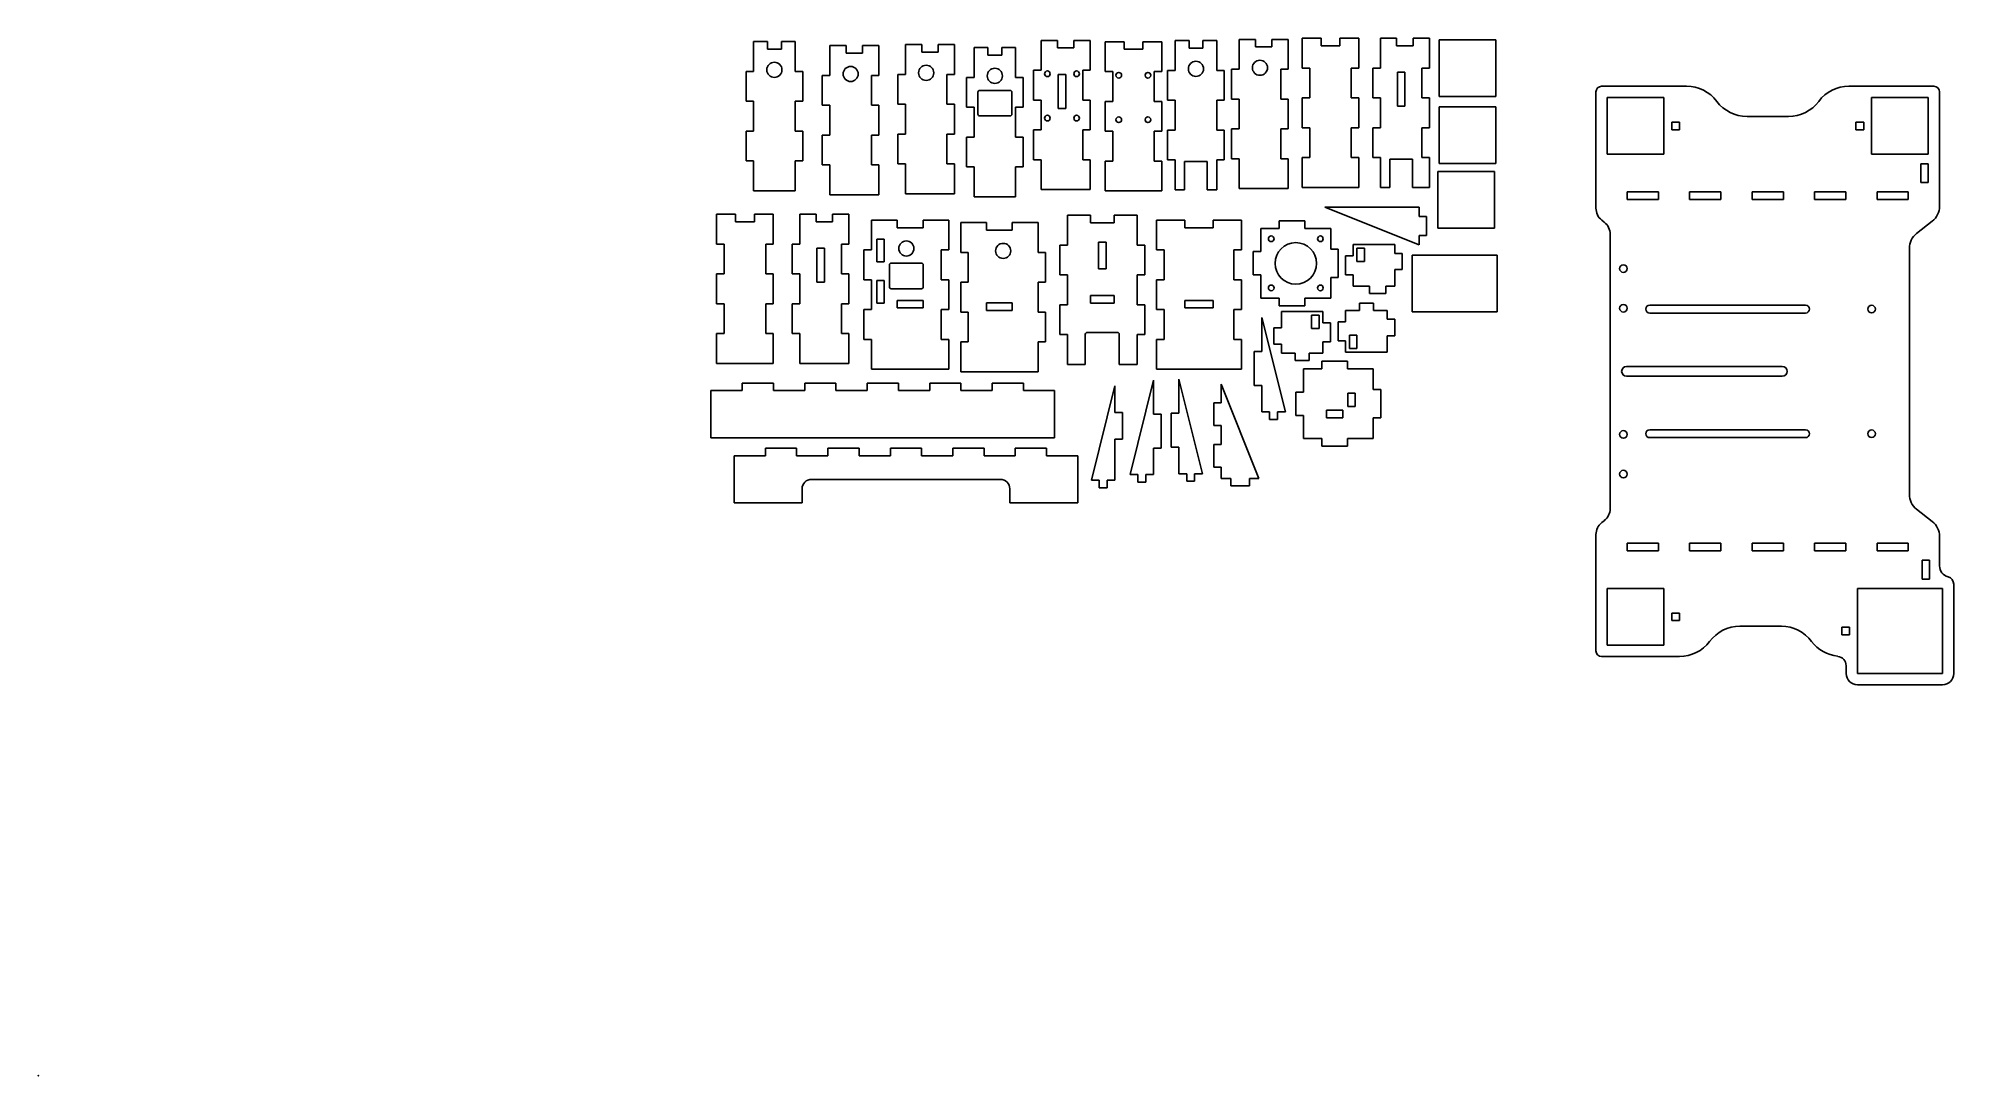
# Model space of a CAD drawing. Header units: centimetres. Extents: x 0 to 101, y 0 to 55.
import ezdxf

# ---------------------------------------------------------------- set-up
doc = ezdxf.new("R2010")
doc.units = ezdxf.units.CM
doc.header["$MEASUREMENT"] = 0
doc.layers.add('plotter v1_VISIBLE', color=7, linetype='Continuous')

msp = doc.modelspace()

# ---------------------------------------------------------------- linework, layer by layer
at = {"layer": 'plotter v1_VISIBLE'}
for p, q in [((53.12, 53.25), (53.12, 54.83)), ((53.12, 54.83), (53.99, 54.83)), ((53.99, 54.83), (53.99, 54.43)), ((54.86, 54.83), (54.86, 54.43)), ((54.86, 54.83), (55.72, 54.83)), ((55.72, 54.83), (55.72, 53.25)), ((60.96, 54.82), (60.22, 54.82)), ((60.22, 54.82), (60.22, 53.24)), ((60.96, 54.82), (60.96, 54.42)), ((62.42, 54.82), (61.69, 54.82)), ((61.69, 54.82), (61.69, 54.42)), ((62.42, 53.24), (62.42, 54.82)), ((63.61, 54.88), (64.47, 54.88)), ((63.61, 53.3), (63.61, 54.88)), ((64.47, 54.88), (64.47, 54.48)), ((65.34, 54.88), (65.34, 54.48)), ((65.34, 54.88), (66.21, 54.88)), ((66.21, 54.88), (66.21, 53.3)), ((66.95, 54.94), (67.95, 54.94)), ((66.95, 54.94), (66.95, 53.36)), ((67.95, 54.94), (67.95, 54.54)), ((68.95, 54.94), (69.95, 54.94)), ((68.95, 54.94), (68.95, 54.54)), ((69.95, 54.94), (69.95, 53.36)), ((71.95, 54.94), (71.09, 54.94)), ((71.09, 54.94), (71.09, 53.36)), ((71.95, 54.94), (71.95, 54.54)), ((72.82, 54.94), (72.82, 54.54)), ((73.69, 54.94), (72.82, 54.94)), ((73.69, 54.94), (73.69, 53.36)), ((74.21, 54.85), (74.21, 51.85)), ((74.21, 54.85), (77.21, 54.85)), ((77.21, 54.85), (77.21, 51.85)), ((38.63, 54.77), (37.89, 54.77)), ((37.89, 54.77), (37.89, 53.19)), ((38.63, 54.77), (38.63, 54.37)), ((39.36, 54.37), (38.63, 54.37)), ((39.36, 54.77), (39.36, 54.37)), ((40.09, 54.77), (39.36, 54.77)), ((40.09, 53.19), (40.09, 54.77)), ((41.93, 52.97), (41.93, 54.55)), ((41.93, 54.55), (42.79, 54.55)), ((42.79, 54.55), (42.79, 54.15)), ((43.66, 54.15), (42.79, 54.15)), ((43.66, 54.55), (44.53, 54.55)), ((43.66, 54.55), (43.66, 54.15)), ((44.53, 54.55), (44.53, 52.97)), ((46.8, 54.61), (45.93, 54.61)), ((45.93, 54.61), (45.93, 53.03)), ((46.8, 54.61), (46.8, 54.21)), ((47.67, 54.21), (46.8, 54.21)), ((47.67, 54.61), (47.67, 54.21)), ((48.53, 54.61), (47.67, 54.61)), ((48.53, 54.61), (48.53, 53.03)), ((49.57, 52.87), (49.57, 54.45)), ((49.57, 54.45), (50.3, 54.45)), ((50.3, 54.45), (50.3, 54.05)), ((51.03, 54.05), (50.3, 54.05)), ((51.03, 54.45), (51.77, 54.45)), ((51.03, 54.45), (51.03, 54.05)), ((51.77, 54.45), (51.77, 52.87)), ((54.86, 54.43), (53.99, 54.43)), ((56.51, 54.76), (56.51, 53.18)), ((57.51, 54.76), (56.51, 54.76)), ((57.51, 54.76), (57.51, 54.36)), ((58.51, 54.36), (57.51, 54.36)), ((59.51, 54.76), (58.51, 54.76)), ((58.51, 54.76), (58.51, 54.36)), ((59.51, 54.76), (59.51, 53.18)), ((61.69, 54.42), (60.96, 54.42)), ((65.34, 54.48), (64.47, 54.48)), ((68.95, 54.54), (67.95, 54.54)), ((72.82, 54.54), (71.95, 54.54)), ((37.49, 53.19), (37.89, 53.19)), ((37.49, 53.19), (37.49, 51.61)), ((40.49, 53.19), (40.09, 53.19)), ((40.49, 53.19), (40.49, 51.61)), ((41.93, 52.97), (41.53, 52.97)), ((41.53, 52.97), (41.53, 51.39)), ((44.13, 51.39), (44.13, 52.97)), ((44.53, 52.97), (44.13, 52.97)), ((45.53, 53.03), (45.93, 53.03)), ((45.53, 53.03), (45.53, 51.45)), ((48.13, 51.45), (48.13, 53.03)), ((48.53, 53.03), (48.13, 53.03)), ((49.57, 52.87), (49.17, 52.87)), ((49.17, 52.87), (49.17, 51.29)), ((51.77, 52.87), (52.17, 52.87)), ((52.17, 52.87), (52.17, 51.29)), ((53.12, 53.25), (52.72, 53.25)), ((52.72, 53.25), (52.72, 51.67)), ((54.02, 53.03), (54.42, 53.03)), ((54.02, 53.03), (54.02, 51.23)), ((54.42, 53.03), (54.42, 51.23)), ((55.32, 51.67), (55.32, 53.25)), ((55.72, 53.25), (55.32, 53.25)), ((56.51, 53.18), (56.91, 53.18)), ((56.91, 53.18), (56.91, 51.6)), ((59.51, 53.18), (59.11, 53.18)), ((59.11, 51.6), (59.11, 53.18)), ((59.82, 53.24), (60.22, 53.24)), ((59.82, 53.24), (59.82, 51.66)), ((62.82, 53.24), (62.42, 53.24)), ((62.82, 53.24), (62.82, 51.66)), ((63.21, 53.3), (63.21, 51.72)), ((63.61, 53.3), (63.21, 53.3)), ((65.81, 51.72), (65.81, 53.3)), ((66.21, 53.3), (65.81, 53.3)), ((66.95, 53.36), (67.35, 53.36)), ((67.35, 53.36), (67.35, 51.78)), ((69.95, 53.36), (69.55, 53.36)), ((69.55, 51.78), (69.55, 53.36)), ((70.69, 53.36), (70.69, 51.78)), ((70.69, 53.36), (71.09, 53.36)), ((71.99, 53.14), (72.39, 53.14)), ((71.99, 53.14), (71.99, 51.34)), ((72.39, 53.14), (72.39, 51.34)), ((73.69, 53.36), (73.29, 53.36)), ((73.29, 51.78), (73.29, 53.36)), ((49.77, 52.08), (49.77, 50.93)), ((51.47, 52.18), (49.87, 52.18)), ((51.57, 52.08), (51.57, 50.93)), ((66.95, 51.78), (66.95, 50.2)), ((66.95, 51.78), (67.35, 51.78)), ((69.95, 51.78), (69.55, 51.78)), ((69.95, 51.78), (69.95, 50.2)), ((70.69, 51.78), (71.09, 51.78)), ((71.09, 51.78), (71.09, 50.2)), ((73.69, 51.78), (73.29, 51.78)), ((73.69, 51.78), (73.69, 50.2)), ((74.21, 51.85), (77.21, 51.85)), ((82.51, 52.1), (82.51, 45.94)), ((82.81, 52.4), (87.31, 52.4)), ((83.11, 51.8), (86.11, 51.8)), ((83.11, 48.8), (83.11, 51.8)), ((86.11, 51.8), (86.11, 48.8)), ((95.91, 52.4), (100.41, 52.4)), ((97.11, 51.8), (100.11, 51.8)), ((97.11, 51.8), (97.11, 48.8)), ((100.11, 51.8), (100.11, 48.8)), ((100.71, 46.04), (100.71, 52.1)), ((37.49, 51.61), (37.89, 51.61)), ((37.89, 51.61), (37.89, 50.03)), ((40.09, 50.03), (40.09, 51.61)), ((40.49, 51.61), (40.09, 51.61)), ((41.93, 51.39), (41.53, 51.39)), ((41.93, 49.81), (41.93, 51.39)), ((44.53, 51.39), (44.13, 51.39)), ((44.53, 51.39), (44.53, 49.81)), ((45.53, 51.45), (45.93, 51.45)), ((45.93, 51.45), (45.93, 49.87)), ((48.53, 51.45), (48.13, 51.45)), ((48.53, 51.45), (48.53, 49.87)), ((49.57, 51.29), (49.17, 51.29)), ((49.57, 49.71), (49.57, 51.29)), ((51.47, 50.83), (49.87, 50.83)), ((51.77, 51.29), (51.77, 49.71)), ((51.77, 51.29), (52.17, 51.29)), ((53.12, 51.67), (52.72, 51.67)), ((53.12, 50.09), (53.12, 51.67)), ((54.02, 51.23), (54.42, 51.23)), ((55.72, 51.67), (55.32, 51.67)), ((55.72, 51.67), (55.72, 50.09)), ((56.51, 51.6), (56.91, 51.6)), ((56.51, 51.6), (56.51, 50.02)), ((59.51, 51.6), (59.11, 51.6)), ((59.51, 51.6), (59.51, 50.02)), ((59.82, 51.66), (60.22, 51.66)), ((60.22, 51.66), (60.22, 50.08)), ((62.42, 50.08), (62.42, 51.66)), ((62.82, 51.66), (62.42, 51.66)), ((63.61, 51.72), (63.21, 51.72)), ((63.61, 50.14), (63.61, 51.72)), ((66.21, 51.72), (65.81, 51.72)), ((66.21, 51.72), (66.21, 50.14)), ((71.99, 51.34), (72.39, 51.34)), ((74.21, 51.31), (74.21, 48.31)), ((74.21, 51.31), (77.21, 51.31)), ((77.21, 51.31), (77.21, 48.31)), ((90.51, 50.8), (92.71, 50.8)), ((37.49, 50.03), (37.89, 50.03)), ((37.49, 50.03), (37.49, 48.45)), ((40.49, 50.03), (40.09, 50.03)), ((40.49, 50.03), (40.49, 48.45)), ((41.93, 49.81), (41.53, 49.81)), ((41.53, 49.81), (41.53, 48.23)), ((44.53, 49.81), (44.13, 49.81)), ((44.13, 48.23), (44.13, 49.81)), ((45.53, 49.87), (45.93, 49.87)), ((45.53, 49.87), (45.53, 48.29)), ((48.53, 49.87), (48.13, 49.87)), ((48.13, 48.29), (48.13, 49.87)), ((52.72, 50.09), (52.72, 48.51)), ((53.12, 50.09), (52.72, 50.09)), ((55.72, 50.09), (55.32, 50.09)), ((55.32, 48.51), (55.32, 50.09)), ((56.51, 50.02), (56.91, 50.02)), ((56.91, 50.02), (56.91, 48.44)), ((59.51, 50.02), (59.11, 50.02)), ((59.11, 48.44), (59.11, 50.02)), ((59.82, 50.08), (60.22, 50.08)), ((59.82, 50.08), (59.82, 48.5)), ((62.82, 50.08), (62.42, 50.08)), ((62.82, 50.08), (62.82, 48.5)), ((63.61, 50.14), (63.21, 50.14)), ((63.21, 50.14), (63.21, 48.56)), ((65.81, 48.56), (65.81, 50.14)), ((66.21, 50.14), (65.81, 50.14)), ((66.95, 50.2), (67.35, 50.2)), ((67.35, 50.2), (67.35, 48.62)), ((69.95, 50.2), (69.55, 50.2)), ((69.55, 48.62), (69.55, 50.2)), ((70.69, 50.2), (71.09, 50.2)), ((70.69, 50.2), (70.69, 48.62)), ((73.29, 48.62), (73.29, 50.2)), ((73.69, 50.2), (73.29, 50.2)), ((86.53, 50.5), (86.53, 50.1)), ((86.94, 50.5), (86.53, 50.5)), ((86.94, 50.1), (86.53, 50.1)), ((86.94, 50.5), (86.94, 50.1)), ((96.69, 50.5), (96.28, 50.5)), ((96.28, 50.5), (96.28, 50.1)), ((96.69, 50.1), (96.28, 50.1)), ((96.69, 50.5), (96.69, 50.1)), ((49.57, 49.71), (49.17, 49.71)), ((49.17, 49.71), (49.17, 48.13)), ((51.77, 49.71), (52.17, 49.71)), ((52.17, 49.71), (52.17, 48.13)), ((83.11, 48.8), (86.11, 48.8)), ((97.11, 48.8), (100.11, 48.8)), ((37.49, 48.45), (37.89, 48.45)), ((37.89, 48.45), (37.89, 46.87)), ((40.49, 48.45), (40.09, 48.45)), ((40.09, 46.87), (40.09, 48.45)), ((41.93, 48.23), (41.53, 48.23)), ((41.93, 46.65), (41.93, 48.23)), ((44.53, 48.23), (44.13, 48.23)), ((44.53, 48.23), (44.53, 46.65)), ((45.53, 48.29), (45.93, 48.29)), ((45.93, 48.29), (45.93, 46.71)), ((48.53, 48.29), (48.13, 48.29)), ((48.53, 48.29), (48.53, 46.71)), ((49.57, 48.13), (49.17, 48.13)), ((49.57, 46.55), (49.57, 48.13)), ((51.77, 48.13), (52.17, 48.13)), ((51.77, 48.13), (51.77, 46.55)), ((53.12, 48.51), (52.72, 48.51)), ((53.12, 46.93), (53.12, 48.51)), ((55.72, 48.51), (55.32, 48.51)), ((55.72, 48.51), (55.72, 46.93)), ((56.51, 48.44), (56.91, 48.44)), ((56.51, 48.44), (56.51, 46.86)), ((59.51, 48.44), (59.11, 48.44)), ((59.51, 48.44), (59.51, 46.86)), ((59.82, 48.5), (60.22, 48.5)), ((60.22, 48.5), (60.22, 46.92)), ((60.72, 48.42), (60.72, 46.92)), ((60.72, 48.42), (61.92, 48.42)), ((61.92, 48.42), (61.92, 46.92)), ((62.82, 48.5), (62.42, 48.5)), ((62.42, 46.92), (62.42, 48.5)), ((63.61, 48.56), (63.21, 48.56)), ((63.61, 46.98), (63.61, 48.56)), ((66.21, 48.56), (65.81, 48.56)), ((66.21, 48.56), (66.21, 46.98)), ((66.95, 48.62), (66.95, 47.04)), ((66.95, 48.62), (67.35, 48.62)), ((69.95, 48.62), (69.55, 48.62)), ((69.95, 48.62), (69.95, 47.04)), ((70.69, 48.62), (71.09, 48.62)), ((71.09, 48.62), (71.09, 47.04)), ((71.59, 48.54), (72.79, 48.54)), ((71.59, 48.54), (71.59, 47.04)), ((72.79, 48.54), (72.79, 47.04)), ((73.69, 48.62), (73.29, 48.62)), ((73.69, 48.62), (73.69, 47.04)), ((74.14, 47.88), (77.14, 47.88)), ((74.14, 47.88), (74.14, 44.88)), ((74.21, 48.31), (77.21, 48.31)), ((77.14, 47.88), (77.14, 44.88)), ((99.71, 48.3), (100.11, 48.3)), ((99.71, 48.3), (99.71, 47.3)), ((100.11, 48.3), (100.11, 47.3)), ((40.09, 46.87), (37.89, 46.87)), ((48.53, 46.71), (45.93, 46.71)), ((53.12, 46.93), (55.72, 46.93)), ((59.51, 46.86), (56.51, 46.86)), ((60.72, 46.92), (60.22, 46.92)), ((62.42, 46.92), (61.92, 46.92)), ((63.61, 46.98), (66.21, 46.98)), ((66.95, 47.04), (69.95, 47.04)), ((71.59, 47.04), (71.09, 47.04)), ((73.69, 47.04), (72.79, 47.04)), ((84.16, 46.4), (84.16, 46.8)), ((84.16, 46.8), (85.82, 46.8)), ((85.82, 46.4), (85.82, 46.8)), ((87.47, 46.8), (89.13, 46.8)), ((87.47, 46.4), (87.47, 46.8)), ((89.13, 46.4), (89.13, 46.8)), ((90.78, 46.8), (92.44, 46.8)), ((90.78, 46.4), (90.78, 46.8)), ((92.44, 46.4), (92.44, 46.8)), ((94.09, 46.8), (95.74, 46.8)), ((94.09, 46.4), (94.09, 46.8)), ((95.74, 46.4), (95.74, 46.8)), ((97.4, 46.8), (99.05, 46.8)), ((97.4, 46.4), (97.4, 46.8)), ((99.05, 46.4), (99.05, 46.8)), ((99.71, 47.3), (100.11, 47.3)), ((41.93, 46.65), (44.53, 46.65)), ((49.57, 46.55), (51.77, 46.55)), ((68.14, 46), (73.14, 46)), ((73.14, 44), (68.14, 46)), ((73.14, 46), (73.14, 45.5)), ((84.16, 46.4), (85.82, 46.4)), ((87.47, 46.4), (89.13, 46.4)), ((90.78, 46.4), (92.44, 46.4)), ((94.09, 46.4), (95.74, 46.4)), ((97.4, 46.4), (99.05, 46.4)), ((35.93, 45.62), (36.93, 45.62)), ((35.93, 45.62), (35.93, 44.04)), ((36.93, 45.62), (36.93, 45.22)), ((37.93, 45.22), (36.93, 45.22)), ((37.93, 45.62), (38.93, 45.62)), ((37.93, 45.62), (37.93, 45.22)), ((38.93, 45.62), (38.93, 44.04)), ((40.34, 45.62), (40.34, 44.04)), ((41.21, 45.62), (40.34, 45.62)), ((41.21, 45.62), (41.21, 45.22)), ((42.07, 45.22), (41.21, 45.22)), ((42.07, 45.62), (42.07, 45.22)), ((42.94, 45.62), (42.07, 45.62)), ((42.94, 45.62), (42.94, 44.04)), ((44.13, 45.31), (44.13, 43.73)), ((45.5, 45.31), (44.13, 45.31)), ((45.5, 45.31), (45.5, 44.91)), ((46.87, 44.91), (45.5, 44.91)), ((48.23, 45.31), (46.87, 45.31)), ((46.87, 45.31), (46.87, 44.91)), ((48.23, 45.31), (48.23, 43.73)), ((48.86, 45.18), (50.22, 45.18)), ((48.86, 45.18), (48.86, 43.6)), ((50.22, 45.18), (50.22, 44.78)), ((51.59, 44.78), (50.22, 44.78)), ((51.59, 45.18), (52.96, 45.18)), ((51.59, 45.18), (51.59, 44.78)), ((52.96, 45.18), (52.96, 43.6)), ((54.51, 45.57), (55.74, 45.57)), ((54.51, 43.99), (54.51, 45.57)), ((55.74, 45.57), (55.74, 45.17)), ((56.98, 45.17), (55.74, 45.17)), ((56.98, 45.57), (56.98, 45.17)), ((56.98, 45.57), (58.21, 45.57)), ((58.21, 45.57), (58.21, 43.99)), ((59.23, 45.31), (59.23, 43.73)), ((60.73, 45.31), (59.23, 45.31)), ((60.73, 45.31), (60.73, 44.91)), ((62.23, 44.91), (60.73, 44.91)), ((62.23, 45.31), (62.23, 44.91)), ((63.73, 45.31), (62.23, 45.31)), ((63.73, 45.31), (63.73, 43.73)), ((64.76, 43.64), (64.76, 44.87)), ((64.76, 44.87), (65.72, 44.87)), ((65.72, 44.87), (65.72, 45.27)), ((67.09, 45.27), (65.72, 45.27)), ((67.09, 44.87), (67.09, 45.27)), ((67.09, 44.87), (68.46, 44.87)), ((68.46, 44.87), (68.46, 43.77)), ((73.54, 45.5), (73.14, 45.5)), ((73.54, 44.5), (73.54, 45.5)), ((74.14, 44.88), (77.14, 44.88)), ((82.95, 45.2), (82.82, 45.31)), ((99.49, 44.6), (100.32, 45.25)), ((35.93, 44.04), (36.33, 44.04)), ((36.33, 44.04), (36.33, 42.46)), ((38.93, 44.04), (38.53, 44.04)), ((38.53, 42.46), (38.53, 44.04)), ((39.94, 44.04), (40.34, 44.04)), ((39.94, 44.04), (39.94, 42.46)), ((41.24, 42.02), (41.24, 43.82)), ((41.64, 43.82), (41.24, 43.82)), ((41.64, 42.02), (41.64, 43.82)), ((42.94, 44.04), (42.54, 44.04)), ((42.54, 42.46), (42.54, 44.04)), ((43.73, 43.73), (44.13, 43.73)), ((43.73, 43.73), (43.73, 42.15)), ((44.41, 44.31), (44.41, 43.11)), ((44.41, 44.31), (44.81, 44.31)), ((44.81, 44.31), (44.81, 43.11)), ((48.23, 43.73), (47.83, 43.73)), ((47.83, 42.15), (47.83, 43.73)), ((54.11, 43.99), (54.11, 42.41)), ((54.51, 43.99), (54.11, 43.99)), ((56.16, 44.15), (56.16, 42.73)), ((56.16, 44.15), (56.56, 44.15)), ((56.56, 44.15), (56.56, 42.73)), ((58.21, 43.99), (58.61, 43.99)), ((58.61, 43.99), (58.61, 42.41)), ((59.23, 43.73), (59.63, 43.73)), ((59.63, 43.73), (59.63, 42.15)), ((63.33, 42.15), (63.33, 43.73)), ((63.73, 43.73), (63.33, 43.73)), ((64.36, 42.41), (64.36, 43.64)), ((64.76, 43.64), (64.36, 43.64)), ((68.46, 43.77), (68.86, 43.77)), ((68.86, 42.27), (68.86, 43.77)), ((71.85, 44.02), (69.65, 44.02)), ((69.65, 44.02), (69.65, 43.42)), ((69.85, 43.12), (69.85, 43.82)), ((69.85, 43.82), (70.25, 43.82)), ((70.25, 43.12), (70.25, 43.82)), ((71.85, 43.55), (71.85, 44.02)), ((73.14, 44.5), (73.14, 44)), ((73.54, 44.5), (73.14, 44.5)), ((83.26, 44.57), (83.26, 30.03)), ((99.11, 30.79), (99.11, 43.81)), ((44.41, 43.11), (44.81, 43.11)), ((45.08, 42.93), (45.08, 41.78)), ((46.78, 43.03), (45.18, 43.03)), ((46.88, 42.93), (46.88, 41.78)), ((48.86, 43.6), (49.26, 43.6)), ((49.26, 43.6), (49.26, 42.02)), ((52.96, 43.6), (53.36, 43.6)), ((53.36, 43.6), (53.36, 42.02)), ((56.16, 42.73), (56.56, 42.73)), ((69.25, 43.42), (69.65, 43.42)), ((69.25, 43.42), (69.25, 42.42)), ((69.85, 43.12), (70.25, 43.12)), ((72.25, 43.55), (71.85, 43.55)), ((72.25, 42.69), (71.85, 42.69)), ((71.85, 41.82), (71.85, 42.69)), ((72.25, 43.55), (72.25, 42.69)), ((72.77, 43.46), (72.77, 40.46)), ((72.77, 43.46), (77.27, 43.46)), ((77.27, 43.46), (77.27, 40.46)), ((35.93, 42.46), (35.93, 40.88)), ((35.93, 42.46), (36.33, 42.46)), ((38.93, 42.46), (38.53, 42.46)), ((38.93, 42.46), (38.93, 40.88)), ((39.94, 42.46), (40.34, 42.46)), ((40.34, 42.46), (40.34, 40.88)), ((41.64, 42.02), (41.24, 42.02)), ((42.94, 42.46), (42.54, 42.46)), ((42.94, 42.46), (42.94, 40.88)), ((43.73, 42.15), (44.13, 42.15)), ((44.13, 42.15), (44.13, 40.57)), ((44.41, 42.11), (44.81, 42.11)), ((44.41, 42.11), (44.41, 40.91)), ((44.81, 42.11), (44.81, 40.91)), ((46.78, 41.68), (45.18, 41.68)), ((48.23, 42.15), (47.83, 42.15)), ((48.23, 42.15), (48.23, 40.57)), ((48.86, 42.02), (48.86, 40.44)), ((48.86, 42.02), (49.26, 42.02)), ((52.96, 42.02), (52.96, 40.44)), ((52.96, 42.02), (53.36, 42.02)), ((54.51, 42.41), (54.11, 42.41)), ((54.51, 40.83), (54.51, 42.41)), ((58.21, 42.41), (58.61, 42.41)), ((58.21, 42.41), (58.21, 40.83)), ((59.23, 42.15), (59.63, 42.15)), ((59.23, 42.15), (59.23, 40.57)), ((63.73, 42.15), (63.33, 42.15)), ((63.73, 42.15), (63.73, 40.57)), ((64.76, 42.41), (64.36, 42.41)), ((64.76, 41.17), (64.76, 42.41)), ((68.46, 42.27), (68.46, 41.17)), ((68.46, 42.27), (68.86, 42.27)), ((69.25, 42.42), (69.65, 42.42)), ((69.65, 42.42), (69.65, 41.82)), ((69.65, 41.82), (70.51, 41.82)), ((70.51, 41.42), (70.51, 41.82)), ((71.38, 41.82), (71.85, 41.82)), ((71.38, 41.42), (71.38, 41.82)), ((35.93, 40.88), (36.33, 40.88)), ((36.33, 40.88), (36.33, 39.3)), ((38.93, 40.88), (38.53, 40.88)), ((38.53, 39.3), (38.53, 40.88)), ((39.94, 40.88), (39.94, 39.3)), ((39.94, 40.88), (40.34, 40.88)), ((42.54, 39.3), (42.54, 40.88)), ((42.94, 40.88), (42.54, 40.88)), ((44.41, 40.91), (44.81, 40.91)), ((46.87, 41.06), (45.5, 41.06)), ((45.5, 41.06), (45.5, 40.66)), ((46.87, 40.66), (45.5, 40.66)), ((46.87, 41.06), (46.87, 40.66)), ((50.22, 40.93), (50.22, 40.53)), ((51.59, 40.93), (50.22, 40.93)), ((51.59, 40.93), (51.59, 40.53)), ((54.11, 40.83), (54.11, 39.25)), ((54.51, 40.83), (54.11, 40.83)), ((55.74, 41.32), (55.74, 40.92)), ((56.98, 41.32), (55.74, 41.32)), ((56.98, 40.92), (55.74, 40.92)), ((56.98, 41.32), (56.98, 40.92)), ((58.21, 40.83), (58.61, 40.83)), ((58.61, 40.83), (58.61, 39.25)), ((62.23, 41.06), (60.73, 41.06)), ((60.73, 41.06), (60.73, 40.66)), ((62.23, 40.66), (60.73, 40.66)), ((62.23, 41.06), (62.23, 40.66)), ((65.72, 41.17), (64.76, 41.17)), ((65.72, 41.17), (65.72, 40.77)), ((65.72, 40.77), (67.09, 40.77)), ((68.46, 41.17), (67.09, 41.17)), ((67.09, 41.17), (67.09, 40.77)), ((69.99, 40.92), (70.72, 40.92)), ((69.99, 40.92), (69.99, 40.52)), ((70.51, 41.42), (71.38, 41.42)), ((70.72, 40.92), (70.72, 40.52)), ((93.61, 40.81), (85.36, 40.81)), ((43.73, 40.57), (44.13, 40.57)), ((43.73, 40.57), (43.73, 38.99)), ((48.23, 40.57), (47.83, 40.57)), ((47.83, 38.99), (47.83, 40.57)), ((48.86, 40.44), (49.26, 40.44)), ((49.26, 40.44), (49.26, 38.86)), ((51.59, 40.53), (50.22, 40.53)), ((52.96, 40.44), (53.36, 40.44)), ((53.36, 40.44), (53.36, 38.86)), ((59.23, 40.57), (59.63, 40.57)), ((59.63, 40.57), (59.63, 38.99)), ((63.73, 40.57), (63.33, 40.57)), ((63.33, 38.99), (63.33, 40.57)), ((64.81, 40.16), (64.81, 38.36)), ((64.81, 40.16), (66.06, 35.16)), ((65.45, 39.61), (65.45, 38.74)), ((65.45, 39.61), (65.85, 39.61)), ((68.05, 40.47), (65.85, 40.47)), ((65.85, 40.47), (65.85, 39.61)), ((67.45, 39.57), (67.45, 40.27)), ((67.45, 40.27), (67.85, 40.27)), ((67.45, 39.57), (67.85, 39.57)), ((67.85, 39.57), (67.85, 40.27)), ((68.05, 39.87), (68.05, 40.47)), ((68.45, 39.87), (68.05, 39.87)), ((68.45, 39.87), (68.45, 38.87)), ((68.85, 39.92), (68.85, 38.92)), ((68.85, 39.92), (69.25, 39.92)), ((69.99, 40.52), (69.25, 40.52)), ((69.25, 40.52), (69.25, 39.92)), ((71.45, 40.52), (70.72, 40.52)), ((71.45, 40.06), (71.45, 40.52)), ((71.85, 40.06), (71.45, 40.06)), ((71.85, 40.06), (71.85, 39.19)), ((72.77, 40.46), (77.27, 40.46)), ((93.61, 40.39), (85.36, 40.39)), ((35.93, 39.3), (36.33, 39.3)), ((35.93, 39.3), (35.93, 37.72)), ((38.93, 39.3), (38.53, 39.3)), ((38.93, 39.3), (38.93, 37.72)), ((39.94, 39.3), (40.34, 39.3)), ((40.34, 39.3), (40.34, 37.72)), ((42.94, 39.3), (42.54, 39.3)), ((42.94, 39.3), (42.94, 37.72)), ((43.73, 38.99), (44.13, 38.99)), ((44.13, 38.99), (44.13, 37.41)), ((48.23, 38.99), (47.83, 38.99)), ((48.23, 38.99), (48.23, 37.41)), ((48.86, 38.86), (49.26, 38.86)), ((48.86, 38.86), (48.86, 37.28)), ((52.96, 38.86), (53.36, 38.86)), ((52.96, 38.86), (52.96, 37.28)), ((54.51, 39.25), (54.11, 39.25)), ((54.51, 37.67), (54.51, 39.25)), ((55.46, 37.67), (55.46, 39.26)), ((55.56, 39.36), (57.16, 39.36)), ((57.26, 37.67), (57.26, 39.26)), ((58.21, 39.25), (58.21, 37.67)), ((58.21, 39.25), (58.61, 39.25)), ((59.23, 38.99), (59.63, 38.99)), ((59.23, 38.99), (59.23, 37.41)), ((63.73, 38.99), (63.33, 38.99)), ((63.73, 38.99), (63.73, 37.41)), ((65.45, 38.74), (65.85, 38.74)), ((65.85, 38.74), (65.85, 38.27)), ((68.05, 38.27), (68.05, 38.87)), ((68.45, 38.87), (68.05, 38.87)), ((68.85, 38.92), (69.25, 38.92)), ((69.25, 38.92), (69.25, 38.32)), ((69.85, 39.22), (69.45, 39.22)), ((69.45, 38.52), (69.45, 39.22)), ((69.85, 38.52), (69.85, 39.22)), ((71.45, 38.32), (71.45, 39.19)), ((71.85, 39.19), (71.45, 39.19)), ((35.93, 37.72), (38.93, 37.72)), ((42.94, 37.72), (40.34, 37.72)), ((54.51, 37.67), (55.46, 37.67)), ((57.26, 37.67), (58.21, 37.67)), ((64.41, 38.36), (64.41, 36.56)), ((64.41, 38.36), (64.81, 38.36)), ((65.85, 38.27), (66.58, 38.27)), ((66.58, 37.87), (66.58, 38.27)), ((66.58, 37.87), (67.32, 37.87)), ((67.32, 37.87), (67.32, 38.27)), ((67.32, 38.27), (68.05, 38.27)), ((67.98, 37.84), (67.98, 37.44)), ((67.98, 37.84), (69.35, 37.84)), ((69.25, 38.32), (71.45, 38.32)), ((69.35, 37.84), (69.35, 37.44)), ((69.85, 38.52), (69.45, 38.52)), ((84.13, 37.56), (92.38, 37.56)), ((37.29, 36.68), (37.29, 36.28)), ((37.29, 36.68), (38.94, 36.68)), ((38.94, 36.68), (38.94, 36.28)), ((40.6, 36.68), (40.6, 36.28)), ((40.6, 36.68), (42.25, 36.68)), ((42.25, 36.68), (42.25, 36.28)), ((43.91, 36.68), (43.91, 36.28)), ((43.91, 36.68), (45.56, 36.68)), ((48.23, 37.41), (44.13, 37.41)), ((45.56, 36.68), (45.56, 36.28)), ((47.22, 36.68), (48.87, 36.68)), ((47.22, 36.68), (47.22, 36.28)), ((48.86, 37.28), (52.96, 37.28)), ((48.87, 36.68), (48.87, 36.28)), ((50.52, 36.68), (52.18, 36.68)), ((50.52, 36.68), (50.52, 36.28)), ((52.18, 36.68), (52.18, 36.28)), ((55.78, 31.54), (57.03, 36.54)), ((57.03, 36.54), (57.03, 35.13)), ((57.83, 31.84), (59.08, 36.84)), ((59.08, 36.84), (59.08, 35.04)), ((63.73, 37.41), (59.23, 37.41)), ((61.66, 31.88), (60.41, 36.88)), ((60.41, 35.08), (60.41, 36.88)), ((62.66, 36.63), (64.66, 31.63)), ((62.66, 35.63), (62.66, 36.63)), ((64.41, 36.56), (64.81, 36.56)), ((64.81, 36.56), (64.81, 35.16)), ((67.01, 37.44), (67.01, 36.2)), ((67.98, 37.44), (67.01, 37.44)), ((70.71, 37.44), (69.35, 37.44)), ((70.71, 36.34), (70.71, 37.44)), ((92.38, 37.04), (84.13, 37.04)), ((37.29, 36.28), (35.63, 36.28)), ((35.63, 33.78), (35.63, 36.28)), ((40.6, 36.28), (38.94, 36.28)), ((43.91, 36.28), (42.25, 36.28)), ((47.22, 36.28), (45.56, 36.28)), ((50.52, 36.28), (48.87, 36.28)), ((53.83, 36.28), (52.18, 36.28)), ((53.83, 33.78), (53.83, 36.28)), ((62.26, 35.63), (62.26, 34.43)), ((62.66, 35.63), (62.26, 35.63)), ((66.61, 36.2), (67.01, 36.2)), ((66.61, 36.2), (66.61, 34.97)), ((69.36, 36.14), (69.76, 36.14)), ((69.36, 35.44), (69.36, 36.14)), ((69.76, 35.44), (69.76, 36.14)), ((71.11, 36.34), (70.71, 36.34)), ((71.11, 36.34), (71.11, 34.84)), ((57.43, 35.13), (57.03, 35.13)), ((57.43, 35.13), (57.43, 33.71)), ((59.48, 35.04), (59.08, 35.04)), ((59.48, 35.04), (59.48, 33.24)), ((60.01, 35.08), (60.01, 33.28)), ((60.01, 35.08), (60.41, 35.08)), ((64.81, 35.16), (65.22, 35.16)), ((65.22, 34.76), (65.22, 35.16)), ((65.64, 34.76), (65.22, 34.76)), ((65.64, 35.16), (66.06, 35.16)), ((65.64, 34.76), (65.64, 35.16)), ((66.61, 34.97), (67.01, 34.97)), ((67.01, 34.97), (67.01, 33.74)), ((68.23, 35.24), (69.1, 35.24)), ((68.23, 34.84), (68.23, 35.24)), ((68.23, 34.84), (69.1, 34.84)), ((69.1, 34.84), (69.1, 35.24)), ((69.36, 35.44), (69.76, 35.44)), ((70.71, 33.74), (70.71, 34.84)), ((71.11, 34.84), (70.71, 34.84)), ((35.63, 33.78), (53.83, 33.78)), ((57.43, 33.71), (57.03, 33.71)), ((57.03, 33.71), (57.03, 31.54)), ((62.66, 34.43), (62.26, 34.43)), ((62.66, 33.43), (62.66, 34.43)), ((67.01, 33.74), (67.98, 33.74)), ((67.98, 33.34), (67.98, 33.74)), ((69.35, 33.74), (70.71, 33.74)), ((69.35, 33.34), (69.35, 33.74)), ((93.61, 34.21), (85.36, 34.21)), ((93.61, 33.79), (85.36, 33.79)), ((38.52, 32.83), (36.86, 32.83)), ((36.86, 30.33), (36.86, 32.83)), ((38.52, 32.83), (38.52, 33.23)), ((38.52, 33.23), (40.17, 33.23)), ((40.17, 32.83), (40.17, 33.23)), ((41.83, 32.83), (40.17, 32.83)), ((41.83, 33.23), (43.48, 33.23)), ((41.83, 32.83), (41.83, 33.23)), ((43.48, 32.83), (43.48, 33.23)), ((45.14, 32.83), (43.48, 32.83)), ((45.14, 32.83), (45.14, 33.23)), ((45.14, 33.23), (46.79, 33.23)), ((46.79, 32.83), (46.79, 33.23)), ((48.45, 32.83), (46.79, 32.83)), ((48.45, 33.23), (50.1, 33.23)), ((48.45, 32.83), (48.45, 33.23)), ((50.1, 32.83), (50.1, 33.23)), ((51.75, 32.83), (50.1, 32.83)), ((51.75, 33.23), (53.41, 33.23)), ((51.75, 32.83), (51.75, 33.23)), ((53.41, 32.83), (53.41, 33.23)), ((55.06, 32.83), (53.41, 32.83)), ((55.06, 30.33), (55.06, 32.83)), ((59.48, 33.24), (59.08, 33.24)), ((59.08, 33.24), (59.08, 31.84)), ((60.01, 33.28), (60.41, 33.28)), ((60.41, 31.88), (60.41, 33.28)), ((62.26, 33.43), (62.26, 32.23)), ((62.66, 33.43), (62.26, 33.43)), ((67.98, 33.34), (69.35, 33.34)), ((40.96, 31.58), (50.96, 31.58)), ((56.2, 31.54), (55.78, 31.54)), ((56.2, 31.14), (56.2, 31.54)), ((56.62, 31.14), (56.62, 31.54)), ((57.03, 31.54), (56.62, 31.54)), ((58.25, 31.84), (57.83, 31.84)), ((58.25, 31.44), (58.25, 31.84)), ((59.08, 31.84), (58.66, 31.84)), ((58.66, 31.44), (58.66, 31.84)), ((60.83, 31.88), (60.41, 31.88)), ((60.83, 31.48), (60.83, 31.88)), ((61.25, 31.48), (60.83, 31.48)), ((61.66, 31.88), (61.25, 31.88)), ((61.25, 31.48), (61.25, 31.88)), ((62.66, 32.23), (62.26, 32.23)), ((62.66, 31.63), (62.66, 32.23)), ((63.16, 31.63), (62.66, 31.63)), ((63.16, 31.63), (63.16, 31.23)), ((64.66, 31.63), (64.16, 31.63)), ((64.16, 31.63), (64.16, 31.23)), ((40.46, 30.33), (40.46, 31.08)), ((51.46, 30.33), (51.46, 31.08)), ((56.2, 31.14), (56.62, 31.14)), ((58.25, 31.44), (58.66, 31.44)), ((63.16, 31.23), (64.16, 31.23)), ((36.86, 30.33), (40.46, 30.33)), ((51.46, 30.33), (55.06, 30.33)), ((100.32, 29.35), (99.49, 30)), ((82.51, 28.66), (82.51, 22.5)), ((82.82, 29.29), (82.95, 29.39)), ((100.71, 27), (100.71, 28.56)), ((85.82, 28.2), (84.16, 28.2)), ((84.16, 28.2), (84.16, 27.8)), ((85.82, 27.8), (84.16, 27.8)), ((85.82, 28.2), (85.82, 27.8)), ((89.13, 28.2), (87.47, 28.2)), ((87.47, 28.2), (87.47, 27.8)), ((89.13, 27.8), (87.47, 27.8)), ((89.13, 28.2), (89.13, 27.8)), ((92.44, 28.2), (90.78, 28.2)), ((90.78, 28.2), (90.78, 27.8)), ((92.44, 27.8), (90.78, 27.8)), ((92.44, 28.2), (92.44, 27.8)), ((95.74, 28.2), (94.09, 28.2)), ((94.09, 28.2), (94.09, 27.8)), ((95.74, 27.8), (94.09, 27.8)), ((95.74, 28.2), (95.74, 27.8)), ((97.4, 28.2), (97.4, 27.8)), ((99.05, 28.2), (97.4, 28.2)), ((99.05, 27.8), (97.4, 27.8)), ((99.05, 28.2), (99.05, 27.8)), ((100.18, 27.3), (99.78, 27.3)), ((99.78, 26.3), (99.78, 27.3)), ((100.18, 26.3), (100.18, 27.3)), ((83.11, 22.8), (83.11, 25.8)), ((86.11, 25.8), (83.11, 25.8)), ((86.11, 22.8), (86.11, 25.8)), ((96.36, 21.3), (96.36, 25.8)), ((100.86, 25.8), (96.36, 25.8)), ((100.18, 26.3), (99.78, 26.3)), ((100.86, 21.3), (100.86, 25.8)), ((101.46, 21.3), (101.46, 26.03)), ((86.53, 24.5), (86.94, 24.5)), ((86.53, 24.1), (86.53, 24.5)), ((86.94, 24.1), (86.94, 24.5)), ((86.53, 24.1), (86.94, 24.1)), ((92.33, 23.8), (90.13, 23.8)), ((95.94, 23.75), (95.53, 23.75)), ((95.53, 23.75), (95.53, 23.35)), ((95.94, 23.35), (95.53, 23.35)), ((95.94, 23.75), (95.94, 23.35)), ((86.11, 22.8), (83.11, 22.8)), ((82.81, 22.2), (86.93, 22.2)), ((95.76, 21.3), (95.76, 21.71)), ((96.36, 21.3), (100.86, 21.3)), ((100.86, 20.7), (96.36, 20.7))]:
    msp.add_line(p, q, dxfattribs=at)
for centre, radius in [((64.71, 53.38), 0.4), ((38.99, 53.27), 0.4), ((43.03, 53.05), 0.4), ((47.03, 53.11), 0.4), ((50.67, 52.95), 0.4), ((53.45, 53.06), 0.15), ((55, 53.06), 0.15), ((57.23, 52.98), 0.15), ((58.78, 52.98), 0.15), ((61.32, 53.32), 0.4), ((53.45, 50.71), 0.15), ((55, 50.71), 0.15), ((57.23, 50.63), 0.15), ((58.78, 50.63), 0.15), ((45.98, 43.81), 0.4), ((51.11, 43.68), 0.4), ((65.31, 44.32), 0.15), ((66.61, 43.02), 1.1), ((67.91, 44.32), 0.15), ((83.96, 42.74), 0.2), ((65.31, 41.72), 0.15), ((67.91, 41.72), 0.15), ((83.96, 40.64), 0.2), ((97.11, 40.6), 0.2), ((83.96, 33.96), 0.2), ((97.11, 34), 0.2), ((83.96, 31.86), 0.2)]:
    msp.add_circle(centre, radius, dxfattribs=at)
for centre, radius, start, end in [((49.87, 52.08), 0.1, 90, 180), ((51.47, 52.08), 0.1, 0, 90), ((82.81, 52.1), 0.3, 90, 180), ((87.31, 50.4), 2, 36.8699, 90), ((95.91, 50.4), 2, 90, 143.1301), ((100.41, 52.1), 0.3, 0, 90), ((49.87, 50.93), 0.1, 180, 270), ((51.47, 50.93), 0.1, 270, 0), ((90.51, 52.8), 2, 216.8699, 270), ((92.71, 52.8), 2, 270, 323.1301), ((83.31, 45.94), 0.8, 180, 232.0015), ((99.71, 46.04), 1, 307.9985, 0), ((82.46, 44.57), 0.8, 0, 52.0015), ((100.11, 43.81), 1, 127.9985, 180), ((45.18, 42.93), 0.1, 90, 180), ((46.78, 42.93), 0.1, 0, 90), ((45.18, 41.78), 0.1, 180, 270), ((46.78, 41.78), 0.1, 270, 0), ((85.36, 40.6), 0.21, 90, 270), ((93.61, 40.6), 0.21, 270, 90), ((55.56, 39.26), 0.1, 90, 180), ((57.16, 39.26), 0.1, 0, 90), ((84.13, 37.3), 0.26, 90, 270), ((92.38, 37.3), 0.26, 270, 90), ((85.36, 34), 0.21, 90, 270), ((93.61, 34), 0.21, 270, 90), ((40.96, 31.08), 0.5, 90, 180), ((50.96, 31.08), 0.5, 0, 90), ((100.11, 30.79), 1, 180, 232.0013), ((82.46, 30.03), 0.8, 307.9987, 0), ((83.31, 28.66), 0.8, 127.9987, 180), ((99.71, 28.56), 1, 0, 52.0013), ((101.31, 27), 0.6, 180, 255.5225), ((101.06, 26.03), 0.4, 0, 75.5225), ((90.13, 21.8), 2, 90, 143.1301), ((92.33, 21.8), 2, 36.8699, 90), ((82.81, 22.5), 0.3, 180, 270), ((86.93, 24.2), 2, 270, 323.1301), ((95.53, 24.2), 2, 216.8699, 263.6847), ((95.26, 21.71), 0.5, 0, 83.6847), ((96.36, 21.3), 0.6, 180, 270), ((100.86, 21.3), 0.6, 270, 0)]:
    msp.add_arc(centre, radius, start, end, dxfattribs=at)
msp.add_point((0, 0), dxfattribs=at)

doc.saveas('drawing.dxf')
